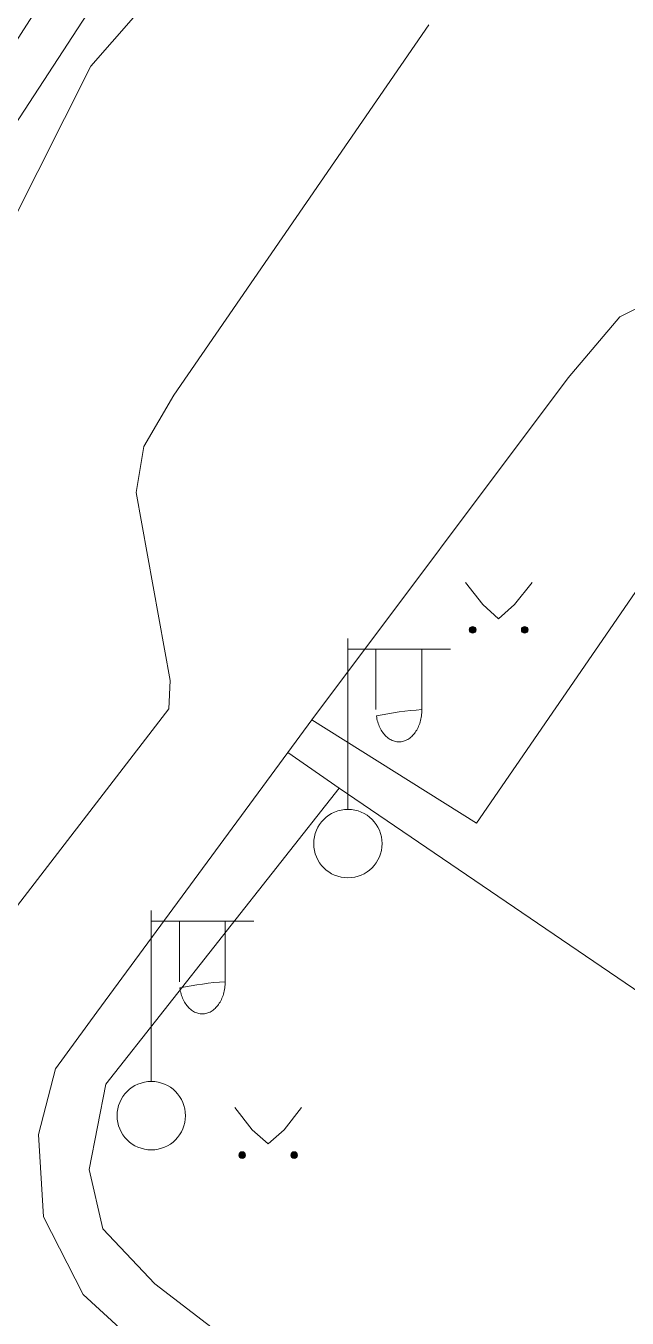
# Model space of a CAD drawing. Extents: x 1000 to 4000, y -5000 to -1000.
# Drawn here: x 1566.11 to 1583.69, y -4690.75 to -4652.96 of the extents above; entities that cross this region are included whole.
import ezdxf

# ---------------------------------------------------------------- set-up
doc = ezdxf.new("R2010")
doc.units = 0
doc.header["$MEASUREMENT"] = 0
for name, color, linetype in [('СЛОЙ_24', 7, 'CONTINUOUS'), ('СЛОЙ_3', 7, 'CONTINUOUS'), ('СЛОЙ_37', 7, 'CONTINUOUS'), ('СЛОЙ_41', 7, 'CONTINUOUS')]:
    doc.layers.add(name, color=color, linetype=linetype)

msp = doc.modelspace()

# ---------------------------------------------------------------- linework, layer by layer
at = {"layer": 'СЛОЙ_24', "color": 253, "linetype": 'Continuous', "lineweight": 0}
for p, q in [((1561.839, -4659.555), (1568.448, -4649.342)), ((1575.272, -4675.248), (1573.771, -4674.206))]:
    msp.add_line(p, q, dxfattribs=at)
for points in [[(1558.289, -4664.944), (1559.417, -4665.613), (1570.865, -4648.056), (1572.446, -4649.067)], [(1564.81, -4680.039), (1570.283, -4672.933), (1570.324, -4672.098), (1569.331, -4666.602), (1569.561, -4665.264), (1570.438, -4663.759), (1577.895, -4652.933)], [(1588.739, -4661.33), (1586.554, -4660.795), (1585.082, -4660.661), (1583.477, -4661.464), (1581.961, -4663.248), (1574.472, -4673.253)], [(1574.472, -4673.253), (1579.286, -4676.275), (1585.082, -4667.843), (1593.51, -4673.643), (1598.321, -4666.53)], [(1599.798, -4667.397), (1591.682, -4679.397), (1590.255, -4681.137), (1589.23, -4681.896), (1587.936, -4682.163), (1586.242, -4682.342), (1585.038, -4681.896), (1575.272, -4675.248)], [(1604.525, -4670.831), (1597.345, -4682.296), (1591.95, -4691.174), (1590.567, -4693.538), (1589.854, -4695.724), (1589.854, -4704.781), (1581.381, -4698.58), (1569.877, -4689.747), (1568.36, -4688.141), (1567.959, -4686.401), (1568.45, -4683.903), (1575.272, -4675.248)], [(1574.472, -4673.253), (1573.771, -4674.206)], [(1573.771, -4674.206), (1568.182, -4681.806), (1566.978, -4683.457), (1566.477, -4685.377), (1566.621, -4687.784), (1567.781, -4690.059), (1568.851, -4691.041), (1580.534, -4700.007), (1591.772, -4708.439)]]:
    msp.add_lwpolyline(points, dxfattribs=at)
at = {"layer": 'СЛОЙ_3', "color": 253, "linetype": 'Continuous', "lineweight": 0}
for p, q in [((1575.524, -4675.873), (1575.524, -4670.873)), ((1575.524, -4673.873), (1575.524, -4670.873)), ((1575.524, -4671.187), (1578.524, -4671.187)), ((1576.345, -4672.955), (1576.345, -4671.187)), ((1577.687, -4672.955), (1577.687, -4671.187)), ((1569.774, -4683.828), (1569.774, -4678.828)), ((1569.774, -4681.828), (1569.774, -4678.828)), ((1569.774, -4679.142), (1572.774, -4679.142)), ((1570.595, -4680.91), (1570.595, -4679.142)), ((1571.937, -4680.91), (1571.937, -4679.142))]:
    msp.add_line(p, q, dxfattribs=at)
for points in [[(1577.687, -4672.955, -0.035191), (1577.674, -4673.139, -0.036545), (1577.636, -4673.316, -0.03934), (1577.574, -4673.479, -0.0437), (1577.491, -4673.622, -0.049642), (1577.389, -4673.739, -0.056748), (1577.273, -4673.826, -0.0637), (1577.147, -4673.88, -0.068204), (1577.016, -4673.898, -0.068204), (1576.885, -4673.88, -0.0637), (1576.759, -4673.826, -0.056748), (1576.643, -4673.739, -0.049642), (1576.541, -4673.622, -0.0437), (1576.458, -4673.479, -0.03934), (1576.396, -4673.316, -0.036545), (1576.358, -4673.139, -0.035191)], [(1571.937, -4680.91, -0.035191), (1571.924, -4681.094, -0.036545), (1571.886, -4681.271, -0.03934), (1571.824, -4681.434, -0.0437), (1571.741, -4681.577, -0.049642), (1571.639, -4681.694, -0.056748), (1571.523, -4681.781, -0.0637), (1571.397, -4681.835, -0.068204), (1571.266, -4681.853, -0.068204), (1571.135, -4681.835, -0.0637), (1571.009, -4681.781, -0.056748), (1570.893, -4681.694, -0.049642), (1570.791, -4681.577, -0.0437), (1570.708, -4681.434, -0.03934), (1570.646, -4681.271, -0.036545), (1570.608, -4681.094, -0.035191)]]:
    msp.add_lwpolyline(points, format="xyb", close=True, dxfattribs=at)
for centre in [(1575.524, -4676.873), (1569.774, -4684.828)]:
    msp.add_circle(centre, 1, dxfattribs=at)
at = {"layer": 'СЛОЙ_37', "color": 253, "linetype": 'Continuous', "lineweight": 0}
msp.add_lwpolyline([(1518.14, -4626.809), (1516.617, -4631.938), (1515.196, -4635.533), (1515.071, -4637.331), (1515.405, -4638.417), (1517.494, -4640.215), (1545.113, -4661.576), (1555.057, -4668.18), (1556.687, -4669.894), (1559.194, -4670.27), (1560.824, -4670.646), (1561.576, -4670.396), (1562.328, -4668.891), (1564.125, -4661.826), (1568.01, -4654.135), (1572.446, -4649.067)], dxfattribs=at)
at = {"layer": 'СЛОЙ_41', "color": 253, "linetype": 'Continuous', "lineweight": 0}
for p, q in [((1578.958, -4669.235), (1579.468, -4669.885)), ((1580.908, -4669.235), (1580.398, -4669.885)), ((1579.468, -4669.885), (1579.928, -4670.295)), ((1580.398, -4669.885), (1579.928, -4670.295)), ((1572.218, -4684.592), (1572.728, -4685.242)), ((1574.168, -4684.592), (1573.658, -4685.242)), ((1572.728, -4685.242), (1573.188, -4685.652)), ((1573.658, -4685.242), (1573.188, -4685.652))]:
    msp.add_line(p, q, dxfattribs=at)
for centre in [(1579.172, -4670.623), (1580.693, -4670.623), (1572.432, -4685.98), (1573.953, -4685.98)]:
    msp.add_circle(centre, 0.0976, dxfattribs=at)
for points in [[(1579.076, -4670.642), (1579.074, -4670.623), (1579.076, -4670.604)], [(1579.081, -4670.66), (1579.076, -4670.604), (1579.081, -4670.586)], [(1579.076, -4670.642), (1579.076, -4670.604), (1579.081, -4670.66)], [(1579.09, -4670.677), (1579.081, -4670.586), (1579.09, -4670.569)], [(1579.081, -4670.66), (1579.081, -4670.586), (1579.09, -4670.677)], [(1579.103, -4670.692), (1579.09, -4670.569), (1579.103, -4670.554)], [(1579.09, -4670.677), (1579.09, -4670.569), (1579.103, -4670.692)], [(1579.117, -4670.704), (1579.103, -4670.554), (1579.117, -4670.542)], [(1579.103, -4670.692), (1579.103, -4670.554), (1579.117, -4670.704)], [(1579.134, -4670.713), (1579.117, -4670.542), (1579.134, -4670.533)], [(1579.117, -4670.704), (1579.117, -4670.542), (1579.134, -4670.713)], [(1579.153, -4670.719), (1579.134, -4670.533), (1579.153, -4670.527)], [(1579.134, -4670.713), (1579.134, -4670.533), (1579.153, -4670.719)], [(1579.172, -4670.721), (1579.153, -4670.527), (1579.172, -4670.525)], [(1579.153, -4670.719), (1579.153, -4670.527), (1579.172, -4670.721)], [(1580.597, -4670.642), (1580.595, -4670.623), (1580.597, -4670.604)], [(1580.602, -4670.66), (1580.597, -4670.604), (1580.602, -4670.586)], [(1580.597, -4670.642), (1580.597, -4670.604), (1580.602, -4670.66)], [(1580.611, -4670.677), (1580.602, -4670.586), (1580.611, -4670.569)], [(1580.602, -4670.66), (1580.602, -4670.586), (1580.611, -4670.677)], [(1580.624, -4670.692), (1580.611, -4670.569), (1580.624, -4670.554)], [(1580.611, -4670.677), (1580.611, -4670.569), (1580.624, -4670.692)], [(1580.638, -4670.704), (1580.624, -4670.554), (1580.638, -4670.542)], [(1580.624, -4670.692), (1580.624, -4670.554), (1580.638, -4670.704)], [(1580.655, -4670.713), (1580.638, -4670.542), (1580.655, -4670.533)], [(1580.638, -4670.704), (1580.638, -4670.542), (1580.655, -4670.713)], [(1580.674, -4670.719), (1580.655, -4670.533), (1580.674, -4670.527)], [(1580.655, -4670.713), (1580.655, -4670.533), (1580.674, -4670.719)], [(1580.693, -4670.721), (1580.674, -4670.527), (1580.693, -4670.525)], [(1580.674, -4670.719), (1580.674, -4670.527), (1580.693, -4670.721)], [(1572.394, -4686.07), (1572.377, -4685.899), (1572.394, -4685.89)], [(1572.413, -4686.076), (1572.394, -4685.89), (1572.413, -4685.884)], [(1572.394, -4686.07), (1572.394, -4685.89), (1572.413, -4686.076)], [(1572.432, -4686.078), (1572.413, -4685.884), (1572.432, -4685.882)], [(1572.413, -4686.076), (1572.413, -4685.884), (1572.432, -4686.078)], [(1573.915, -4686.07), (1573.898, -4685.899), (1573.915, -4685.89)], [(1573.934, -4686.076), (1573.915, -4685.89), (1573.934, -4685.884)], [(1573.915, -4686.07), (1573.915, -4685.89), (1573.934, -4686.076)], [(1573.953, -4686.078), (1573.934, -4685.884), (1573.953, -4685.882)], [(1573.934, -4686.076), (1573.934, -4685.884), (1573.953, -4686.078)], [(1572.336, -4685.999), (1572.334, -4685.98), (1572.336, -4685.961)], [(1572.341, -4686.017), (1572.336, -4685.961), (1572.341, -4685.943)], [(1572.336, -4685.999), (1572.336, -4685.961), (1572.341, -4686.017)], [(1572.35, -4686.034), (1572.341, -4685.943), (1572.35, -4685.926)], [(1572.341, -4686.017), (1572.341, -4685.943), (1572.35, -4686.034)], [(1572.363, -4686.049), (1572.35, -4685.926), (1572.363, -4685.911)], [(1572.35, -4686.034), (1572.35, -4685.926), (1572.363, -4686.049)], [(1572.377, -4686.061), (1572.363, -4685.911), (1572.377, -4685.899)], [(1572.363, -4686.049), (1572.363, -4685.911), (1572.377, -4686.061)], [(1572.377, -4686.061), (1572.377, -4685.899), (1572.394, -4686.07)], [(1573.857, -4685.999), (1573.855, -4685.98), (1573.857, -4685.961)], [(1573.862, -4686.017), (1573.857, -4685.961), (1573.862, -4685.943)], [(1573.857, -4685.999), (1573.857, -4685.961), (1573.862, -4686.017)], [(1573.871, -4686.034), (1573.862, -4685.943), (1573.871, -4685.926)], [(1573.862, -4686.017), (1573.862, -4685.943), (1573.871, -4686.034)], [(1573.884, -4686.049), (1573.871, -4685.926), (1573.884, -4685.911)], [(1573.871, -4686.034), (1573.871, -4685.926), (1573.884, -4686.049)], [(1573.898, -4686.061), (1573.884, -4685.911), (1573.898, -4685.899)], [(1573.884, -4686.049), (1573.884, -4685.911), (1573.898, -4686.061)], [(1573.898, -4686.061), (1573.898, -4685.899), (1573.915, -4686.07)]]:
    msp.add_solid(points, dxfattribs=at)
at = {"layer": 'СЛОЙ_41', "color": 253, "linetype": 'Continuous', "lineweight": 0, "extrusion": (0, 0, -1)}
for points in [[(-1579.172, -4670.721), (-1579.172, -4670.525), (-1579.191, -4670.719)], [(-1579.191, -4670.719), (-1579.172, -4670.525), (-1579.191, -4670.527)], [(-1579.191, -4670.719), (-1579.191, -4670.527), (-1579.209, -4670.713)], [(-1579.209, -4670.713), (-1579.191, -4670.527), (-1579.209, -4670.533)], [(-1579.209, -4670.713), (-1579.209, -4670.533), (-1579.226, -4670.704)], [(-1579.226, -4670.704), (-1579.209, -4670.533), (-1579.226, -4670.542)], [(-1579.226, -4670.704), (-1579.226, -4670.542), (-1579.241, -4670.692)], [(-1579.241, -4670.692), (-1579.226, -4670.542), (-1579.241, -4670.554)], [(-1579.241, -4670.692), (-1579.241, -4670.554), (-1579.253, -4670.677)], [(-1579.253, -4670.677), (-1579.241, -4670.554), (-1579.253, -4670.569)], [(-1579.253, -4670.677), (-1579.253, -4670.569), (-1579.262, -4670.66)], [(-1579.262, -4670.66), (-1579.253, -4670.569), (-1579.262, -4670.586)], [(-1579.262, -4670.66), (-1579.262, -4670.586), (-1579.267, -4670.642)], [(-1579.267, -4670.642), (-1579.262, -4670.586), (-1579.267, -4670.604)], [(-1579.267, -4670.642), (-1579.267, -4670.604), (-1579.269, -4670.623)], [(-1580.693, -4670.721), (-1580.693, -4670.525), (-1580.712, -4670.719)], [(-1580.712, -4670.719), (-1580.693, -4670.525), (-1580.712, -4670.527)], [(-1580.712, -4670.719), (-1580.712, -4670.527), (-1580.73, -4670.713)], [(-1580.73, -4670.713), (-1580.712, -4670.527), (-1580.73, -4670.533)], [(-1580.73, -4670.713), (-1580.73, -4670.533), (-1580.747, -4670.704)], [(-1580.747, -4670.704), (-1580.73, -4670.533), (-1580.747, -4670.542)], [(-1580.747, -4670.704), (-1580.747, -4670.542), (-1580.762, -4670.692)], [(-1580.762, -4670.692), (-1580.747, -4670.542), (-1580.762, -4670.554)], [(-1580.762, -4670.692), (-1580.762, -4670.554), (-1580.774, -4670.677)], [(-1580.774, -4670.677), (-1580.762, -4670.554), (-1580.774, -4670.569)], [(-1580.774, -4670.677), (-1580.774, -4670.569), (-1580.783, -4670.66)], [(-1580.783, -4670.66), (-1580.774, -4670.569), (-1580.783, -4670.586)], [(-1580.783, -4670.66), (-1580.783, -4670.586), (-1580.788, -4670.642)], [(-1580.788, -4670.642), (-1580.783, -4670.586), (-1580.788, -4670.604)], [(-1580.788, -4670.642), (-1580.788, -4670.604), (-1580.79, -4670.623)], [(-1572.432, -4686.078), (-1572.432, -4685.882), (-1572.451, -4686.076)], [(-1572.451, -4686.076), (-1572.432, -4685.882), (-1572.451, -4685.884)], [(-1572.451, -4686.076), (-1572.451, -4685.884), (-1572.469, -4686.07)], [(-1572.469, -4686.07), (-1572.451, -4685.884), (-1572.469, -4685.89)], [(-1572.469, -4686.07), (-1572.469, -4685.89), (-1572.486, -4686.061)], [(-1572.486, -4686.061), (-1572.469, -4685.89), (-1572.486, -4685.899)], [(-1573.953, -4686.078), (-1573.953, -4685.882), (-1573.972, -4686.076)], [(-1573.972, -4686.076), (-1573.953, -4685.882), (-1573.972, -4685.884)], [(-1573.972, -4686.076), (-1573.972, -4685.884), (-1573.99, -4686.07)], [(-1573.99, -4686.07), (-1573.972, -4685.884), (-1573.99, -4685.89)], [(-1573.99, -4686.07), (-1573.99, -4685.89), (-1574.007, -4686.061)], [(-1574.007, -4686.061), (-1573.99, -4685.89), (-1574.007, -4685.899)], [(-1572.486, -4686.061), (-1572.486, -4685.899), (-1572.501, -4686.049)], [(-1572.501, -4686.049), (-1572.486, -4685.899), (-1572.501, -4685.911)], [(-1572.501, -4686.049), (-1572.501, -4685.911), (-1572.513, -4686.034)], [(-1572.513, -4686.034), (-1572.501, -4685.911), (-1572.513, -4685.926)], [(-1572.513, -4686.034), (-1572.513, -4685.926), (-1572.522, -4686.017)], [(-1572.522, -4686.017), (-1572.513, -4685.926), (-1572.522, -4685.943)], [(-1572.522, -4686.017), (-1572.522, -4685.943), (-1572.527, -4685.999)], [(-1572.527, -4685.999), (-1572.522, -4685.943), (-1572.527, -4685.961)], [(-1572.527, -4685.999), (-1572.527, -4685.961), (-1572.529, -4685.98)], [(-1574.007, -4686.061), (-1574.007, -4685.899), (-1574.022, -4686.049)], [(-1574.022, -4686.049), (-1574.007, -4685.899), (-1574.022, -4685.911)], [(-1574.022, -4686.049), (-1574.022, -4685.911), (-1574.034, -4686.034)], [(-1574.034, -4686.034), (-1574.022, -4685.911), (-1574.034, -4685.926)], [(-1574.034, -4686.034), (-1574.034, -4685.926), (-1574.043, -4686.017)], [(-1574.043, -4686.017), (-1574.034, -4685.926), (-1574.043, -4685.943)], [(-1574.043, -4686.017), (-1574.043, -4685.943), (-1574.048, -4685.999)], [(-1574.048, -4685.999), (-1574.043, -4685.943), (-1574.048, -4685.961)], [(-1574.048, -4685.999), (-1574.048, -4685.961), (-1574.05, -4685.98)]]:
    msp.add_solid(points, dxfattribs=at)

doc.saveas('drawing.dxf')
